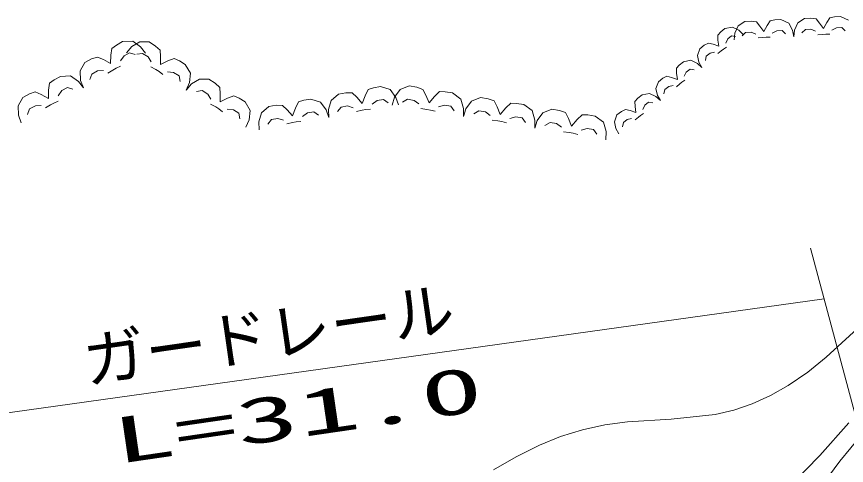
# Model space of a CAD drawing. Units: millimetres, scale not verified. Extents: x 61922 to 701922, y 6976 to 366976.
# Drawn here: x 136307 to 162929, y 305285 to 319688 of the extents above; entities that cross this region are included whole.
import ezdxf
from ezdxf.enums import TextEntityAlignment as Align

# ---------------------------------------------------------------- set-up
doc = ezdxf.new("R2010")
doc.units = ezdxf.units.MM
doc.header["$LTSCALE"] = 1000
doc.layers.add('S-BGD', color=1, linetype='Continuous', lineweight=13)
doc.layers.add('S-BGD-HTXT', color=6, linetype='Continuous', lineweight=13)
doc.styles.add('ＭＳ ゴシック', font='')
doc.styles.get('ＭＳ ゴシック').set_extended_font_data('MS Gothic')

msp = doc.modelspace()

# ---------------------------------------------------------------- linework, layer by layer
at = {"layer": 'S-BGD'}
for p, q in [((159456, 319390), (159670, 319535)), ((159670, 319535), (159876, 319545)), ((159876, 319545), (160040, 319520)), ((160040, 319520), (160152, 319386)), ((160382, 319402), (160485, 319556)), ((160485, 319556), (160637, 319583)), ((160637, 319583), (160828, 319593)), ((160828, 319593), (161079, 319480)), ((161079, 319480), (161201, 319251)), ((161268, 319255), (161371, 319485)), ((161371, 319485), (161585, 319631)), ((161585, 319631), (161791, 319641)), ((161791, 319641), (161955, 319615)), ((161955, 319615), (162067, 319482)), ((162067, 319482), (162192, 319301)), ((162192, 319301), (162297, 319498)), ((162297, 319498), (162400, 319652)), ((162400, 319652), (162552, 319679)), ((162552, 319679), (162743, 319688)), ((162743, 319688), (162994, 319576)), ((158899, 319195), (159032, 319301)), ((159032, 319301), (159271, 319350)), ((159271, 319350), (159478, 319248)), ((159353, 319159), (159456, 319390)), ((159478, 319248), (159620, 319117)), ((160152, 319386), (160277, 319205)), ((160277, 319205), (160382, 319402)), ((160693, 319231), (160543, 319151)), ((160865, 319239), (160693, 319231)), ((160976, 319135), (160865, 319239)), ((161201, 319251), (161245, 319038)), ((161245, 319038), (161268, 319255)), ((161612, 319272), (161498, 319165)), ((161790, 319281), (161612, 319272)), ((161937, 319216), (161790, 319281)), ((162608, 319327), (162458, 319247)), ((162780, 319335), (162608, 319327)), ((162891, 319230), (162780, 319335)), ((158803, 319096), (158899, 319195)), ((158809, 318932), (158803, 319096)), ((158836, 318735), (158809, 318932)), ((159122, 318970), (159056, 318835)), ((159242, 319066), (159122, 318970)), ((159376, 319048), (159242, 319066)), ((159330, 318942), (159353, 319159)), ((159697, 319176), (159583, 319070)), ((159875, 319185), (159697, 319176)), ((160022, 319120), (159875, 319185)), ((160252, 319022), (160095, 319009)), ((160353, 319027), (160252, 319022)), ((160483, 319024), (160353, 319027)), ((162167, 319117), (162009, 319105)), ((162268, 319122), (162167, 319117)), ((162398, 319119), (162268, 319122)), ((139358, 318665), (139507, 318775)), ((139507, 318775), (139706, 318886)), ((139706, 318886), (140033, 318899)), ((139834, 318529), (140002, 318723)), ((140002, 318723), (140258, 318877)), ((140033, 318899), (140285, 318719)), ((140258, 318877), (140562, 318873)), ((140285, 318719), (140445, 318514)), ((140562, 318873), (140768, 318744)), ((140768, 318744), (140909, 318609)), ((158227, 318657), (158370, 318772)), ((158370, 318772), (158502, 318839)), ((158502, 318839), (158652, 318801)), ((158652, 318801), (158836, 318735)), ((159079, 318711), (158983, 318646)), ((139322, 318180), (139330, 318447)), ((139330, 318447), (139358, 318665)), ((139753, 318428), (139636, 318264)), ((139933, 318528), (139753, 318428)), ((140107, 318475), (139933, 318528)), ((140347, 318508), (140164, 318482)), ((140524, 318397), (140347, 318508)), ((140909, 318609), (140928, 318404)), ((140928, 318404), (140926, 318146)), ((158149, 318442), (158227, 318657)), ((158194, 318222), (158149, 318442)), ((158434, 318413), (158406, 318277)), ((158557, 318512), (158434, 318413)), ((158696, 318542), (158557, 318512)), ((158914, 318590), (158807, 318499)), ((158983, 318646), (158914, 318590)), ((138348, 317942), (138499, 318211)), ((138499, 318211), (138714, 318331)), ((138714, 318331), (138903, 318391)), ((138903, 318391), (139094, 318307)), ((139094, 318307), (139322, 318180)), ((140623, 318236), (140524, 318397)), ((140926, 318146), (141161, 318266)), ((141161, 318266), (141364, 318345)), ((141364, 318345), (141529, 318269)), ((141529, 318269), (141720, 318149)), ((141720, 318149), (141887, 317872)), ((157569, 318131), (157702, 318237)), ((157702, 318237), (157941, 318286)), ((157941, 318286), (158148, 318185)), ((158148, 318185), (158291, 318054)), ((158291, 318054), (158194, 318222)), ((138360, 317641), (138348, 317942)), ((138903, 317945), (138719, 317842)), ((139095, 317954), (138903, 317945)), ((139393, 317971), (139232, 317874)), ((139498, 318030), (139393, 317971)), ((139638, 318095), (139498, 318030)), ((140779, 317985), (140618, 318079)), ((140879, 317922), (140779, 317985)), ((141003, 317832), (140879, 317922)), ((141346, 317890), (141148, 317914)), ((141518, 317783), (141346, 317890)), ((141887, 317872), (141850, 317568)), ((157473, 318032), (157569, 318131)), ((157479, 317868), (157473, 318032)), ((157506, 317671), (157479, 317868)), ((157793, 317906), (157726, 317771)), ((157912, 318002), (157793, 317906)), ((158047, 317984), (157912, 318002)), ((137364, 317548), (137512, 317658)), ((137512, 317658), (137711, 317769)), ((137711, 317769), (138038, 317782)), ((138038, 317782), (138290, 317602)), ((138290, 317602), (138450, 317397)), ((138450, 317397), (138360, 317641)), ((138719, 317842), (138653, 317668)), ((141554, 317607), (141518, 317783)), ((141917, 317526), (142173, 317680)), ((142173, 317680), (142477, 317676)), ((142477, 317676), (142682, 317547)), ((156898, 317593), (157041, 317708)), ((157041, 317708), (157172, 317775)), ((157172, 317775), (157323, 317737)), ((157323, 317737), (157506, 317671)), ((157749, 317647), (157654, 317582)), ((137335, 317329), (137364, 317548)), ((137938, 317411), (137759, 317311)), ((138112, 317358), (137938, 317411)), ((141850, 317568), (141749, 317332)), ((141749, 317332), (141917, 317526)), ((142682, 317547), (142824, 317412)), ((142824, 317412), (142843, 317208)), ((147488, 317150), (147585, 317346)), ((147585, 317346), (147760, 317401)), ((147760, 317401), (147983, 317441)), ((147983, 317441), (148294, 317346)), ((148294, 317346), (148472, 317096)), ((148436, 317100), (148617, 317347)), ((148617, 317347), (148906, 317464)), ((148906, 317464), (149152, 317424)), ((149152, 317424), (149339, 317352)), ((149339, 317352), (149438, 317166)), ((156819, 317378), (156898, 317593)), ((156864, 317158), (156819, 317378)), ((157104, 317349), (157077, 317213)), ((157227, 317448), (157104, 317349)), ((157366, 317478), (157227, 317448)), ((157584, 317526), (157477, 317435)), ((157654, 317582), (157584, 317526)), ((136353, 316825), (136505, 317093)), ((136505, 317093), (136719, 317214)), ((136719, 317214), (136908, 317274)), ((136908, 317274), (137099, 317190)), ((137099, 317190), (137327, 317063)), ((137327, 317063), (137335, 317329)), ((137759, 317311), (137641, 317147)), ((142262, 317311), (142079, 317285)), ((142439, 317200), (142262, 317311)), ((142538, 317039), (142439, 317200)), ((142843, 317208), (142841, 316949)), ((142841, 316949), (143076, 317069)), ((143076, 317069), (143279, 317148)), ((143279, 317148), (143444, 317072)), ((143444, 317072), (143635, 316952)), ((146403, 316997), (146632, 317199)), ((146632, 317199), (146872, 317242)), ((146872, 317242), (147069, 317237)), ((147069, 317237), (147221, 317097)), ((147221, 317097), (147394, 316903)), ((147394, 316903), (147488, 317150)), ((148354, 316850), (148436, 317100)), ((148472, 317096), (148556, 316851)), ((149438, 317166), (149539, 316921)), ((149539, 316921), (149714, 317127)), ((149714, 317127), (149874, 317283)), ((149874, 317283), (150061, 317276)), ((150061, 317276), (150289, 317239)), ((150289, 317239), (150557, 317043)), ((150904, 316975), (151193, 317092)), ((151193, 317092), (151439, 317052)), ((156239, 317067), (156372, 317173)), ((156372, 317173), (156611, 317222)), ((156611, 317222), (156818, 317121)), ((156818, 317121), (156961, 316990)), ((156961, 316990), (156864, 317158)), ((136365, 316524), (136353, 316825)), ((136909, 316828), (136724, 316725)), ((137100, 316837), (136909, 316828)), ((137399, 316854), (137237, 316757)), ((137503, 316913), (137399, 316854)), ((137644, 316978), (137503, 316913)), ((142694, 316788), (142533, 316882)), ((143635, 316952), (143802, 316675)), ((144398, 316800), (144638, 316843)), ((144638, 316843), (144835, 316838)), ((144835, 316838), (144987, 316698)), ((145254, 316751), (145351, 316948)), ((145351, 316948), (145526, 317002)), ((145526, 317002), (145749, 317042)), ((145749, 317042), (146060, 316947)), ((146060, 316947), (146237, 316697)), ((146316, 316711), (146403, 316997)), ((146924, 316819), (146718, 316782)), ((147107, 316765), (146924, 316819)), ((147879, 316995), (147715, 316880)), ((148080, 317031), (147879, 316995)), ((148225, 316925), (148080, 317031)), ((148847, 317033), (148685, 316937)), ((149059, 316999), (148847, 317033)), ((149216, 316885), (149059, 316999)), ((150038, 316846), (149841, 316790)), ((150243, 316812), (150038, 316846)), ((150348, 316660), (150243, 316812)), ((150557, 317043), (150643, 316741)), ((150723, 316728), (150904, 316975)), ((151439, 317052), (151627, 316980)), ((151627, 316980), (151726, 316794)), ((152001, 316755), (152161, 316911)), ((152161, 316911), (152348, 316904)), ((152348, 316904), (152577, 316867)), ((152577, 316867), (152844, 316670)), ((156144, 316968), (156239, 317067)), ((156150, 316804), (156144, 316968)), ((156176, 316607), (156150, 316804)), ((156463, 316842), (156396, 316707)), ((156583, 316938), (156463, 316842)), ((156717, 316920), (156583, 316938)), ((136724, 316725), (136658, 316551)), ((142794, 316725), (142694, 316788)), ((142918, 316635), (142794, 316725)), ((143261, 316693), (143062, 316717)), ((143433, 316586), (143261, 316693)), ((143469, 316410), (143433, 316586)), ((143802, 316675), (143765, 316372)), ((144082, 316312), (144169, 316598)), ((144169, 316598), (144398, 316800)), ((144987, 316698), (145160, 316504)), ((145160, 316504), (145254, 316751)), ((145644, 316596), (145481, 316481)), ((145846, 316632), (145644, 316596)), ((145991, 316526), (145846, 316632)), ((146237, 316697), (146321, 316452)), ((146321, 316452), (146316, 316711)), ((146718, 316782), (146599, 316640)), ((147392, 316684), (147209, 316645)), ((147510, 316705), (147392, 316684)), ((147662, 316721), (147510, 316705)), ((149464, 316710), (149274, 316735)), ((149584, 316690), (149464, 316710)), ((149736, 316654), (149584, 316690)), ((150643, 316741), (150641, 316477)), ((150641, 316477), (150723, 316728)), ((151135, 316661), (150972, 316564)), ((151346, 316627), (151135, 316661)), ((151504, 316513), (151346, 316627)), ((151726, 316794), (151826, 316548)), ((151826, 316548), (152001, 316755)), ((152844, 316670), (152930, 316369)), ((153010, 316356), (153191, 316602)), ((153191, 316602), (153480, 316719)), ((153480, 316719), (153726, 316679)), ((153726, 316679), (153914, 316608)), ((153914, 316608), (154013, 316421)), ((154288, 316382), (154449, 316538)), ((154449, 316538), (154635, 316531)), ((155568, 316530), (155711, 316644)), ((155711, 316644), (155842, 316711)), ((155842, 316711), (155993, 316673)), ((155993, 316673), (156176, 316607)), ((156419, 316583), (156324, 316518)), ((136456, 316280), (136365, 316524)), ((143765, 316372), (143664, 316135)), ((144087, 316053), (144082, 316312)), ((144484, 316383), (144365, 316241)), ((144690, 316420), (144484, 316383)), ((144873, 316366), (144690, 316420)), ((145158, 316285), (144975, 316246)), ((145276, 316306), (145158, 316285)), ((145428, 316322), (145276, 316306)), ((151751, 316338), (151561, 316363)), ((151871, 316318), (151751, 316338)), ((152024, 316282), (151871, 316318)), ((152325, 316473), (152128, 316417)), ((152531, 316440), (152325, 316473)), ((152635, 316288), (152531, 316440)), ((152930, 316369), (152928, 316105)), ((152928, 316105), (153010, 316356)), ((153422, 316289), (153259, 316192)), ((153633, 316254), (153422, 316289)), ((154013, 316421), (154114, 316176)), ((154114, 316176), (154288, 316382)), ((154635, 316531), (154864, 316494)), ((154864, 316494), (155131, 316298)), ((155131, 316298), (155217, 315996)), ((155489, 316314), (155568, 316530)), ((155535, 316094), (155489, 316314)), ((155774, 316286), (155747, 316149)), ((155897, 316384), (155774, 316286)), ((156037, 316414), (155897, 316384)), ((156254, 316462), (156147, 316371)), ((156324, 316518), (156254, 316462)), ((153791, 316141), (153633, 316254)), ((154612, 316101), (154415, 316045)), ((154818, 316067), (154612, 316101)), ((154922, 315915), (154818, 316067)), ((155631, 315926), (155535, 316094)), ((154038, 315965), (153849, 315990)), ((154158, 315946), (154038, 315965)), ((154311, 315909), (154158, 315946)), ((155217, 315996), (155215, 315733)), ((162279, 308753), (163572, 309948)), ((161688, 308275), (162279, 308753)), ((161063, 307846), (161688, 308275)), ((160499, 307525), (161063, 307846)), ((159906, 307258), (160499, 307525)), ((159318, 307060), (159906, 307258)), ((158717, 306921), (159318, 307060)), ((155902, 306679), (157311, 306770)), ((157311, 306770), (158717, 306921)), ((153761, 306212), (154462, 306430)), ((154462, 306430), (155179, 306585)), ((155179, 306585), (155902, 306679)), ((162073, 305601), (163003, 306652)), ((153081, 305938), (153761, 306212)), ((162713, 305416), (163428, 306277)), ((152329, 305563), (153081, 305938)), ((151610, 305138), (152329, 305563)), ((160796, 304297), (162073, 305601)), ((162042, 304514), (162713, 305416))]:
    msp.add_line(p, q, dxfattribs=at)
at = {"layer": 'S-BGD-HTXT'}
for p, q in [((161777, 312251), (164548, 301906)), ((129830, 306110), (162212, 310625))]:
    msp.add_line(p, q, dxfattribs=at)

# ---------------------------------------------------------------- texts
at = {"layer": 'S-BGD-HTXT', "style": 'ＭＳ ゴシック'}
msp.add_text('ガードレール', height=1466, rotation=8.2, dxfattribs=at).set_placement((138620, 307471), align=Align.BOTTOM_LEFT)
at = {"layer": 'S-BGD-HTXT', "style": 'ＭＳ ゴシック', "width": 2}
msp.add_text('L=31.0', height=1466, rotation=8.3, dxfattribs=at).set_placement((139570, 304891), align=Align.BOTTOM_LEFT)

doc.saveas('drawing.dxf')
